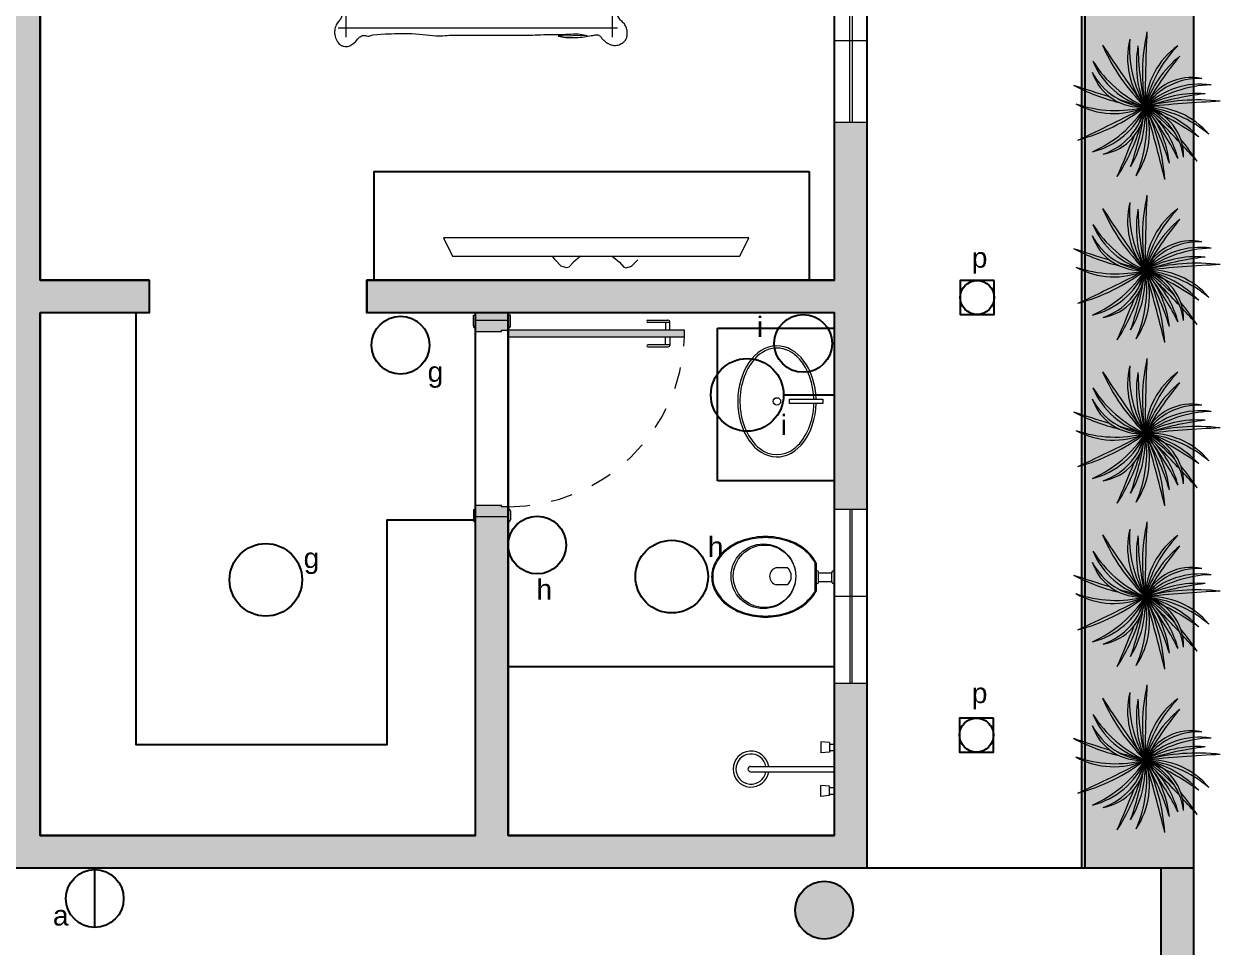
# Model space of a CAD drawing. Header units: inches. Extents: x 2 to 116, y 2 to 108.
# Drawn here: x 52.15 to 57.64, y 38.41 to 42.65 of the extents above; entities that cross this region are included whole.
import ezdxf

# ---------------------------------------------------------------- set-up
doc = ezdxf.new("R2010")
doc.units = ezdxf.units.IN
doc.header["$MEASUREMENT"] = 0
doc.linetypes.add('ACAD_ISO02W100', pattern=[15, 12, -3])
for name, color, linetype, lineweight in [('03.1 PAREDES', 250, 'Continuous', 25), ('04 ESQUADRIAS', 252, 'Continuous', 9), ('13 MOBÍLIA', 252, 'Continuous', 9), ('14 LOUÇAS - METAIS - BANCADAS', 252, 'Continuous', 9)]:
    doc.layers.add(name, color=color, linetype=linetype, lineweight=lineweight)
doc.layers.add('16.1 VEGETAÇÃO', color=7, linetype='Continuous', lineweight=9, true_color=0x87cb61)
for name, color, linetype in [('ILUMINAÇÃO', 10, 'Continuous'), ('INTERRUPTORES', 106, 'Continuous'), ('PLANTA TUGS_TUES', 7, 'Continuous')]:
    doc.layers.add(name, color=color, linetype=linetype)
doc.styles.get("Standard").update_dxf_attribs({"font": 'arial.ttf'})

# ---------------------------------------------------------------- blocks, each defined once
blk = doc.blocks.new('PORTA 80 MADEIRA')
at = {"layer": '04 ESQUADRIAS'}
for p, q in [((-0.875, 0.01), (-0.915, 0.01)), ((-0.035, 0), (-0.05, 0)), ((-0.05, 0), (-0.05, -0.12)), ((-0.025, 0.01), (0.025, 0.01)), ((0, -0.15), (0, 0)), ((0.025, 0), (0, 0)), ((0.025, 0.01), (0.025, 0)), ((-0.925, 0), (-0.9, 0)), ((-0.9, 0), (-0.9, -0.15)), ((-0.85, 0), (-0.865, 0)), ((-0.85, -0.12), (-0.85, 0)), ((-0.925, -0.15), (-0.9, -0.15)), ((-0.875, -0.16), (-0.915, -0.16)), ((-0.865, -0.15), (-0.855, -0.15)), ((-0.855, -0.15), (-0.855, -0.12)), ((-0.855, -0.12), (-0.85, -0.12)), ((-0.045, -0.15), (-0.075, -0.15)), ((-0.075, -0.15), (-0.075, -0.96)), ((-0.05, -0.12), (-0.045, -0.12)), ((-0.045, -0.12), (-0.045, -0.15)), ((-0.045, -0.96), (-0.045, -0.15)), ((-0.045, -0.15), (-0.035, -0.15)), ((-0.025, -0.16), (0.025, -0.16)), ((0.025, -0.15), (0, -0.15)), ((0.025, -0.16), (0.025, -0.15)), ((-0.1215, -0.7923), (-0.1215, -0.8836)), ((-0.1115, -0.8923), (-0.1115, -0.7923)), ((-0.0085, -0.8923), (-0.0085, -0.7923)), ((0.0015, -0.7923), (0.0015, -0.8836)), ((-0.1115, -0.8723), (-0.075, -0.8723)), ((-0.0085, -0.8723), (-0.045, -0.8723)), ((-0.075, -0.8923), (-0.115, -0.8923)), ((-0.045, -0.8923), (-0.005, -0.8923)), ((-0.075, -0.96), (-0.045, -0.96))]:
    blk.add_line(p, q, dxfattribs=at)
for centre, radius, start, end in [((-0.915, 0), 0.01, 90, 180), ((-0.875, 0), 0.01, 0, 90), ((-0.025, 0), 0.01, 90, 180), ((-0.915, -0.15), 0.01, 180, 270), ((-0.875, -0.15), 0.01, 270, 0), ((-0.025, -0.15), 0.01, 180, 270), ((-0.1165, -0.7923), 0.005, 0, 180), ((-0.0035, -0.7923), 0.005, 0, 180), ((-0.1115, -0.883), 0.01, 176.4764, 249.8079), ((-0.0085, -0.883), 0.01, 290.1921, 3.5236)]:
    blk.add_arc(centre, radius, start, end, dxfattribs=at)
at = {"layer": '04 ESQUADRIAS', "linetype": 'ACAD_ISO02W100', "ltscale": 0.005}
blk.add_arc((-0.045, -0.1506), 0.81, 179.9607, 267.8778, dxfattribs=at)
blk = doc.blocks.new('JANELA 150')
at = {"layer": '04 ESQUADRIAS'}
for p, q in [((0, 0.15), (1.5, 0.15)), ((0, 0), (0, 0.15)), ((0.375, 0), (0.375, 0.15)), ((0.75, 0), (0.75, 0.15)), ((1.125, 0), (1.125, 0.15)), ((1.5, 0.15), (1.5, 0)), ((0, 0.08), (1.5, 0.08)), ((1.5, 0.07), (0, 0.07)), ((1.5, 0), (0, 0))]:
    blk.add_line(p, q, dxfattribs=at)
blk = doc.blocks.new('JANELA 80')
at = {"layer": '04 ESQUADRIAS'}
for p, q in [((0, 0.15), (0, 0)), ((0, 0.15), (0, 0)), ((0.8, 0.15), (0, 0.15)), ((0.4, 0.15), (0.4, 0)), ((0.8, 0.15), (0.8, 0)), ((0.8, 0.15), (0.8, 0)), ((0.8, 0.08), (0, 0.08)), ((0, 0.07), (0.8, 0.07)), ((0, 0), (0.8, 0))]:
    blk.add_line(p, q, dxfattribs=at)
blk = doc.blocks.new('CAMA CASA')
at = {"layer": '13 MOBÍLIA'}
for p, q in [((-0.6117, 0.0381), (-0.6117, 2.0046)), ((0.6117, 0.0381), (0.6117, 2.0046)), ((-0.6374, 1.9636), (0.6467, 1.9636)), ((-0.6304, 0.4637), (0.6274, 1.1849)), ((-0.6304, 0.4412), (0.6467, 1.0432)), ((-0.5364, 0.4954), (-0.371, 0.4954)), ((-0.4702, 0.5335), (-0.0332, 0.5335)), ((-0.1662, 0.4954), (-0.1111, 0.4954)), ((0.0781, 0.5335), (0.1992, 0.5335)), ((0.3313, 0.5335), (0.6117, 0.5335)), ((-0.6498, 0.0381), (0.6498, 0.0381))]:
    blk.add_line(p, q, dxfattribs=at)
blk.add_lwpolyline([(0.6208, 0.0381), (0.622, 0.0644), (0.6226, 0.086), (0.6229, 0.1066), (0.623, 0.1263), (0.623, 0.1449), (0.6229, 0.1626), (0.6228, 0.1793), (0.6229, 0.1949), (0.623, 0.2095), (0.6234, 0.223), (0.6238, 0.2356), (0.6242, 0.2472), (0.6247, 0.2579), (0.6252, 0.2678), (0.6255, 0.2768), (0.6258, 0.285), (0.6259, 0.2925), (0.626, 0.2994), (0.6259, 0.3059), (0.6258, 0.312), (0.6257, 0.318), (0.6257, 0.324), (0.6257, 0.3301), (0.6258, 0.3365), (0.6261, 0.3434), (0.6264, 0.3507), (0.6268, 0.3584), (0.6272, 0.3665), (0.6274, 0.3749), (0.6275, 0.3836), (0.6273, 0.3927), (0.6269, 0.402), (0.6261, 0.4116), (0.6251, 0.4215), (0.6239, 0.4317), (0.6227, 0.4424), (0.6214, 0.4535), (0.6203, 0.4651), (0.6194, 0.4772), (0.6188, 0.49), (0.6186, 0.5034), (0.6187, 0.5173), (0.619, 0.5316), (0.6195, 0.5463), (0.62, 0.5611), (0.6205, 0.5759), (0.6209, 0.5907), (0.621, 0.6054), (0.6209, 0.6197), (0.6205, 0.6339), (0.62, 0.6479), (0.6195, 0.662), (0.619, 0.6761), (0.6187, 0.6905), (0.6186, 0.7051), (0.6188, 0.7202), (0.6194, 0.7357), (0.6203, 0.7516), (0.6215, 0.7678), (0.6227, 0.784), (0.624, 0.8003), (0.6253, 0.8165), (0.6265, 0.8324), (0.6274, 0.8479), (0.6281, 0.8629), (0.6285, 0.8774), (0.6288, 0.8913), (0.629, 0.9046), (0.6292, 0.9172), (0.6295, 0.929), (0.63, 0.9401), (0.6306, 0.9504), (0.6316, 0.9598), (0.6328, 0.9684), (0.6343, 0.9763), (0.636, 0.9834), (0.6379, 0.9899), (0.64, 0.9957), (0.6422, 1.001), (0.6446, 1.0056), (0.647, 1.0099), (0.6495, 1.0137), (0.652, 1.0175), (0.6544, 1.0212), (0.6567, 1.0252), (0.6588, 1.0295), (0.6607, 1.0344), (0.6623, 1.04), (0.6635, 1.0465), (0.6644, 1.0537), (0.6651, 1.0617), (0.6654, 1.0702), (0.6656, 1.0791), (0.6655, 1.0884), (0.6653, 1.098), (0.665, 1.1076), (0.6645, 1.1172), (0.6639, 1.1267), (0.6632, 1.136), (0.6623, 1.1448), (0.6612, 1.1531), (0.6598, 1.1608), (0.6583, 1.1677), (0.6564, 1.1736), (0.6542, 1.1785), (0.6519, 1.1826), (0.6493, 1.1861), (0.6467, 1.1892), (0.644, 1.1921), (0.6414, 1.1951), (0.6389, 1.1983), (0.6365, 1.202), (0.6345, 1.2064), (0.6326, 1.2114), (0.6311, 1.2169), (0.6298, 1.223), (0.6288, 1.2294), (0.628, 1.2361), (0.6276, 1.2431), (0.6274, 1.2503), (0.6276, 1.2576), (0.6279, 1.265), (0.6284, 1.2725), (0.6289, 1.28), (0.6294, 1.2877), (0.6297, 1.2954), (0.6298, 1.4344), (0.6296, 1.4422), (0.629, 1.4501), (0.6281, 1.6881), (0.627, 1.6962), (0.6259, 1.7045), (0.6248, 1.713), (0.6238, 1.7218), (0.623, 1.7309), (0.6226, 1.7404), (0.6226, 1.7502), (0.623, 1.7603), (0.6236, 1.7706), (0.6244, 1.7809), (0.6253, 1.7911), (0.6261, 1.841), (0.6269, 1.8506), (0.6274, 1.8598), (0.6277, 1.8683), (0.6278, 1.8763), (0.6278, 1.8837), (0.6278, 1.8905), (0.628, 1.8968), (0.6285, 1.9025), (0.6293, 1.9077), (0.6306, 1.9124), (0.6325, 1.9166), (0.6349, 1.9204), (0.6377, 1.924), (0.6407, 1.9275), (0.6439, 1.9311), (0.6471, 1.9348), (0.6502, 1.9389), (0.6532, 1.9435), (0.6558, 1.9486), (0.6581, 1.9542), (0.6601, 1.9603), (0.6615, 1.9668), (0.6626, 1.9735), (0.663, 1.9804), (0.663, 1.9874), (0.6623, 1.9945), (0.661, 2.0015), (0.659, 2.0083), (0.6565, 2.0149), (0.6534, 2.0211), (0.6499, 2.0269), (0.6458, 2.0322), (0.6414, 2.0368), (0.6365, 2.0406), (0.6314, 2.0436), (0.6259, 2.0458), (0.6203, 2.0472), (0.6146, 2.0479), (0.6088, 2.0479), (0.6032, 2.0473), (0.5978, 2.0461), (0.5926, 2.0444), (0.5877, 2.0421), (0.5832, 2.0394), (0.5789, 2.0364), (0.5749, 2.0331), (0.5712, 2.0296), (0.5676, 2.0259), (0.5642, 2.0223), (0.5609, 2.0186), (0.5577, 2.015), (0.5546, 2.0116), (0.5515, 2.0085), (0.5483, 2.0056), (0.545, 2.0031), (0.5416, 2.0009), (0.538, 1.9993), (0.5341, 1.9982), (0.5299, 1.9977), (0.5255, 1.9977), (0.5208, 1.9981), (0.5159, 1.9988), (0.5109, 1.9998), (0.5057, 2.0008), (0.4872, 1.9944), (0.4292, 1.9905), (0.4157, 1.9901), (0.4017, 1.9894), (0.3872, 1.9888), (0.3722, 1.9882), (0.3568, 1.9878), (0.341, 1.9877), (0.3247, 1.988), (0.308, 1.9889), (0.2912, 1.9901), (0.2744, 1.9917), (0.2578, 1.9934), (0.2418, 1.9951), (0.2264, 1.9966), (0.2119, 1.9979), (0.1986, 1.9987), (0.1866, 1.9991), (0.1756, 1.999), (0.1653, 1.9985), (0.1554, 1.9978), (0.1457, 1.9969), (0.1357, 1.996), (-0.2474, 1.9952), (-0.2587, 1.9945), (-0.2711, 1.994), (-0.2845, 1.9937), (-0.2985, 1.9935), (-0.3131, 1.9934), (-0.3279, 1.9934), (-0.3428, 1.9933), (-0.3575, 1.9932), (-0.3719, 1.9928), (-0.3857, 1.9924), (-0.3988, 1.9918), (-0.4114, 1.9912), (-0.4233, 1.9906), (-0.4346, 1.9903), (-0.4453, 1.9902), (-0.4553, 1.9905), (-0.4647, 1.9912), (-0.4734, 1.9925), (-0.4817, 1.9942), (-0.4896, 1.9961), (-0.4973, 1.9982), (-0.3649, 2.0003), (-0.3726, 2.0022), (-0.3806, 2.0039), (-0.389, 2.0052), (-0.3979, 2.0059), (-0.4453, 2.0062), (-0.4549, 2.006), (-0.4646, 2.0055), (-0.4742, 2.0046), (-0.4836, 2.0035), (-0.4926, 2.0023), (-0.5012, 2.0009), (-0.5091, 1.9995), (-0.5164, 1.9981), (-0.523, 1.9968), (-0.529, 1.9957), (-0.5345, 1.9948), (-0.5393, 1.9943), (-0.5436, 1.9941), (-0.5473, 1.9945), (-0.5504, 1.9953), (-0.5531, 1.9967), (-0.5555, 1.9984), (-0.5576, 2.0006), (-0.5596, 2.0029), (-0.5615, 2.0055), (-0.5634, 2.0083), (-0.5655, 2.0111), (-0.5679, 2.0139), (-0.5704, 2.0167), (-0.5733, 2.0195), (-0.5763, 2.0222), (-0.5796, 2.0249), (-0.5831, 2.0275), (-0.5868, 2.0301), (-0.5907, 2.0325), (-0.5948, 2.0349), (-0.5992, 2.0371), (-0.6036, 2.0391), (-0.6083, 2.0407), (-0.6131, 2.0421), (-0.618, 2.043), (-0.6231, 2.0434), (-0.6283, 2.0433), (-0.6335, 2.0426), (-0.6388, 2.0413), (-0.6441, 2.0396), (-0.6492, 2.0374), (-0.6541, 2.0349), (-0.6587, 2.032), (-0.663, 2.0289), (-0.6669, 2.0256), (-0.6703, 2.0221), (-0.6731, 2.0184), (-0.6756, 2.0145), (-0.6775, 2.0105), (-0.6791, 2.0062), (-0.6802, 2.0017), (-0.681, 1.9969), (-0.6814, 1.9918), (-0.6814, 1.9864), (-0.6811, 1.9808), (-0.6804, 1.9752), (-0.6793, 1.9695), (-0.6778, 1.9639), (-0.676, 1.9586), (-0.6738, 1.9535), (-0.6712, 1.9488), (-0.6682, 1.9446), (-0.6649, 1.9408), (-0.6613, 1.9372), (-0.6577, 1.9338), (-0.654, 1.9302), (-0.6504, 1.9266), (-0.647, 1.9226), (-0.6438, 1.9183), (-0.641, 1.9134), (-0.6385, 1.908), (-0.6363, 1.9023), (-0.6345, 1.8964), (-0.633, 1.8903), (-0.6318, 1.8842), (-0.631, 1.8781), (-0.6304, 1.8721), (-0.6302, 1.8664), (-0.6301, 1.8608), (-0.6303, 1.8551), (-0.6306, 1.8492), (-0.6309, 1.8431), (-0.6312, 1.7964), (-0.6314, 1.7892), (-0.6315, 1.7811), (-0.6314, 1.7722), (-0.6311, 1.7625), (-0.6307, 1.7521), (-0.6302, 1.741), (-0.6296, 1.7293), (-0.629, 1.7171), (-0.6284, 1.7045), (-0.6277, 1.6915), (-0.6272, 1.4483), (-0.6266, 1.435), (-0.6261, 1.2904), (-0.6255, 1.2772), (-0.625, 1.2641), (-0.6243, 1.2513), (-0.6237, 1.239), (-0.6229, 1.2273), (-0.6221, 1.2161), (-0.6212, 1.2054), (-0.6203, 1.1952), (-0.6195, 1.1852), (-0.6188, 1.1753), (-0.6183, 1.1655), (-0.618, 1.1554), (-0.6181, 1.1452), (-0.6184, 1.1345), (-0.6191, 1.1235), (-0.6199, 1.1122), (-0.6208, 1.1007), (-0.6217, 1.089), (-0.6225, 1.0772), (-0.6231, 1.0653), (-0.6234, 1.0534), (-0.6235, 1.0416), (-0.6233, 1.0297), (-0.6229, 1.018), (-0.6224, 1.0062), (-0.6219, 0.9944), (-0.6215, 0.9826), (-0.6213, 0.9708), (-0.6213, 0.959), (-0.6217, 0.9471), (-0.6223, 0.9352), (-0.6231, 0.9234), (-0.624, 0.9117), (-0.625, 0.9003), (-0.6259, 0.8891), (-0.6267, 0.8782), (-0.6272, 0.8677), (-0.6275, 0.8577), (-0.6275, 0.848), (-0.6274, 0.8385), (-0.6272, 0.8292), (-0.627, 0.8199), (-0.6269, 0.8105), (-0.6269, 0.8009), (-0.6272, 0.791), (-0.6277, 0.7808), (-0.6285, 0.7701), (-0.6294, 0.7592), (-0.6303, 0.7479), (-0.6311, 0.7363), (-0.6319, 0.7245), (-0.6324, 0.7125), (-0.6326, 0.7003), (-0.6324, 0.688), (-0.6319, 0.6756), (-0.6311, 0.6631), (-0.6302, 0.6507), (-0.6292, 0.6384), (-0.6283, 0.6262), (-0.6274, 0.6143), (-0.6267, 0.6027), (-0.6262, 0.5914), (-0.626, 0.5806), (-0.626, 0.5702), (-0.6263, 0.5605), (-0.6269, 0.5514), (-0.6278, 0.5431), (-0.629, 0.5357), (-0.6304, 0.5292), (-0.6322, 0.5236), (-0.6341, 0.5188), (-0.6362, 0.5147), (-0.6384, 0.5109), (-0.6405, 0.5072), (-0.6426, 0.5036), (-0.6444, 0.4997), (-0.646, 0.4954), (-0.6472, 0.4904), (-0.6481, 0.485), (-0.6486, 0.4792), (-0.6489, 0.4733), (-0.6487, 0.4673), (-0.6483, 0.4615), (-0.6476, 0.4559), (-0.6465, 0.4508), (-0.6452, 0.4463), (-0.6436, 0.4422), (-0.6418, 0.4385), (-0.6399, 0.4351), (-0.638, 0.4317), (-0.6361, 0.4284), (-0.6343, 0.425), (-0.6326, 0.4213), (-0.6311, 0.4173), (-0.6297, 0.4131), (-0.6286, 0.4086), (-0.6276, 0.4039), (-0.6268, 0.3992), (-0.6261, 0.3945), (-0.6255, 0.3899), (-0.6251, 0.3854), (-0.6247, 0.381), (-0.6244, 0.3768), (-0.6243, 0.3725), (-0.6242, 0.3682), (-0.6242, 0.3637), (-0.6242, 0.3588), (-0.6243, 0.3536), (-0.6245, 0.3478), (-0.6247, 0.3415), (-0.625, 0.3347), (-0.6252, 0.3275), (-0.6254, 0.3201), (-0.6255, 0.3126), (-0.6255, 0.305), (-0.6254, 0.2976), (-0.6251, 0.2904), (-0.6246, 0.2835), (-0.6239, 0.2769), (-0.6232, 0.2703), (-0.6224, 0.2638), (-0.6217, 0.2572), (-0.6211, 0.2504), (-0.6205, 0.2433), (-0.6202, 0.2357), (-0.6201, 0.2275), (-0.6202, 0.2189), (-0.6205, 0.2098), (-0.6208, 0.2002), (-0.6211, 0.1903), (-0.6213, 0.18), (-0.6214, 0.1693), (-0.6213, 0.1584), (-0.621, 0.1472), (-0.6206, 0.1353), (-0.6204, 0.1227), (-0.6204, 0.1088), (-0.6209, 0.0935), (-0.6221, 0.0764), (-0.6242, 0.0572), (-0.6268, 0.0381)], dxfattribs=at)
blk.add_lwpolyline([(-0.6498, 0.0343), (0.6498, 0.0343), (0.6498, 0), (-0.6498, 0)], close=True, dxfattribs=at)
for centre, radius, start, end in [((0.0816, 0.2304), 0.3241, 84.7771, 135.4716), ((-0.2382, 0.2322), 0.4368, 0.9424, 49.2605), ((-0.2395, -0.0542), 0.565, 80.9394, 115.2191), ((0.3182, 0.4618), 0.4947, 175.8503, 208.9544), ((-0.5753, 0.2667), 0.4687, 350.8023, 31.3458), ((-0.5504, 0.0735), 0.7669, 13.5374, 38.3047), ((0.3013, 0.4093), 0.1607, 123.2965, 166.3151), ((0.4132, 0.3656), 0.2663, 138.0364, 167.0612), ((0.2359, 0.1126), 0.4316, 44.7003, 92.7411), ((-0.116, 0.3077), 0.3846, 153.4974, 200.6974), ((0.2013, 0.334), 0.3424, 326.5488, 18.5476), ((-0.3174, 0.2002), 0.2916, 146.1664, 212.49), ((-0.0991, 0.1919), 0.4965, 162.8591, 196.0737), ((-0.9723, 2.404), 2.1048, 280.3761, 283.0252), ((-0.4829, 0.1444), 0.214, 93.88, 115.0677), ((-0.1573, 0.4116), 0.1863, 199.1658, 281.9587), ((0.1677, 0.4979), 0.2468, 216.7145, 276.3727), ((-0.1864, 0.352), 0.1561, 206.1579, 305.8329), ((-0.2103, 0.3587), 0.2423, 300.2878, 344.5982), ((0.1483, 0.5279), 0.2837, 238.7367, 281.3333), ((-0.0451, 0.1166), 0.615, 353.9952, 17.4159), ((0.0423, 0.1436), 0.5341, 351.2567, 20.077), ((-0.447, 0.3472), 0.1713, 256.5097, 332.2958), ((1.2692, 0.2449), 1.1307, 179.9478, 189.6198), ((-1.2891, 0.0516), 1.4495, 359.6041, 7.7069), ((0.2894, 0.4724), 0.2647, 239.7476, 286.634), ((0.2691, 0.6305), 0.3979, 255.1366, 290.1108), ((0.4605, 0.3983), 0.2317, 227.1299, 284.2763), ((1.9229, 0.045), 2.185, 175.6146, 179.8937), ((-1.3777, 0.2076), 1.129, 352.4467, 0.0606), ((-0.0711, 0.2283), 0.0806, 201.6793, 257.8243), ((-0.2941, 3.5194), 3.473, 265.1028, 277.3599), ((-0.4276, 0.7277), 0.6895, 257.553, 284.1939), ((0.3131, 2.5976), 2.5401, 266.3241, 276.0974), ((0.3418, 1.3791), 1.3363, 261.94, 279.8398)]:
    blk.add_arc(centre, radius, start, end, dxfattribs=at)
blk = doc.blocks.new("TV 58''")
at = {"layer": '13 MOBÍLIA'}
for p, q in [((-0.163, -0.0171), (-0.1909, -0.0457)), ((-0.1381, -0.0088), (-0.163, -0.0171)), ((-0.1268, -0.0118), (-0.1381, -0.0088)), ((-0.1064, -0.0352), (-0.1268, -0.0118)), ((-0.0734, -0.062), (-0.1064, -0.0352)), ((0.0716, -0.062), (0.1046, -0.0352)), ((0.1046, -0.0352), (0.125, -0.0118)), ((0.125, -0.0118), (0.1363, -0.0088)), ((0.1363, -0.0088), (0.1612, -0.0171)), ((0.1612, -0.0171), (0.1891, -0.0457)), ((0.1891, -0.0457), (0.2011, -0.062)), ((-0.6595, -0.062), (-0.702, -0.1474)), ((0.6595, -0.062), (-0.6595, -0.062)), ((0.7016, -0.1474), (0.6595, -0.062)), ((-0.702, -0.1474), (0.7016, -0.1474))]:
    blk.add_line(p, q, dxfattribs=at)
blk = doc.blocks.new('VASO SANITARIO')
at = {"layer": '14 LOUÇAS - METAIS - BANCADAS'}
for p, q in [((-0.036, 0.2155), (-0.036, 0.2635)), ((-0.036, 0.2155), (-0.036, 0.2635)), ((0.044, 0.2635), (0.044, 0.2155)), ((0.044, 0.2635), (0.044, 0.2155)), ((-0.0633, 0.08), (0.0633, 0.08)), ((-0.0628, 0.0855), (0.063, 0.0855)), ((-0.02, 0.07), (0.02, 0.07)), ((-0.02, 0.07), (-0.02, 0.01)), ((0.02, 0.07), (0.02, 0.01)), ((-0.02, 0.01), (0.02, 0.01))]:
    blk.add_line(p, q, dxfattribs=at)
for points in [[(0.0633, 0.08, 0.01216), (0.0693, 0.0832, 0.106149), (0.1323, 0.1382, 0.085506), (0.1717, 0.2158, 0.075048), (0.1865, 0.3136, 0.075048), (0.1717, 0.4115, 0.085506), (0.1323, 0.489, 0.106149), (0.0693, 0.5441, 0.127424), (0.0015, 0.5617, 0.127424), (-0.0663, 0.5441, 0.106149), (-0.1293, 0.489, 0.085506), (-0.1688, 0.4115, 0.075048), (-0.1835, 0.3136)], [(0.063, 0.0855, 0.008048), (0.0669, 0.0875, 0.106149), (0.1283, 0.1412, 0.085506), (0.1669, 0.2173, 0.075048), (0.1815, 0.3136, 0.075048), (0.1669, 0.41, 0.085506), (0.1283, 0.486, 0.106149), (0.0669, 0.5397, 0.127424), (0.0015, 0.5567, 0.127424), (-0.0639, 0.5397, 0.106149), (-0.1253, 0.486, 0.085506), (-0.164, 0.41, 0.075048), (-0.1785, 0.3136)], [(-0.1835, 0.3136, 0.075048), (-0.1688, 0.2158, 0.085506), (-0.1293, 0.1382, 0.10416), (-0.0633, 0.08, 0.10416)], [(-0.1785, 0.3136, 0.075048), (-0.164, 0.2173, 0.085506), (-0.1253, 0.1412, 0.101413), (-0.0628, 0.0855, 0.101413)]]:
    blk.add_lwpolyline(points, format="xyb", dxfattribs=at)
for centre, radius in [((0.004, 0.3237), 0.1485), ((0.004, 0.3187), 0.1435)]:
    blk.add_circle(centre, radius, dxfattribs=at)
for centre, radius, start, end in [((0.004, 0.2545), 0.041, 12.6804, 167.3196), ((0.004, 0.2545), 0.041, 12.6804, 167.3196), ((0.004, 0.2455), 0.05, 216.8699, 323.1301), ((0.004, 0.2455), 0.05, 216.8699, 323.1301), ((-0.02, 0.08), 0.01, 180, 270), ((0.02, 0.08), 0.01, 270, 360), ((-0.02, 0), 0.01, 90, 180), ((0.02, 0), 0.01, 360, 90)]:
    blk.add_arc(centre, radius, start, end, dxfattribs=at)
blk = doc.blocks.new('CUBA COMUM BANH. GRANDE')
at = {"layer": '14 LOUÇAS - METAIS - BANCADAS'}
for p, q in [((-0.2076, -0.0097), (-0.2076, 0.0097)), ((-0.2076, 0.0097), (-0.054, 0.0097)), ((-0.054, 0.0097), (-0.054, -0.0097)), ((-0.054, -0.0097), (-0.2076, -0.0097))]:
    blk.add_line(p, q, dxfattribs=at)
blk.add_circle((-0.2652, 0), 0.017, dxfattribs=at)
blk.add_ellipse((-0.2652, 0), major_axis=(0, -0.255), ratio=0.705882, start_param=1.608774, end_param=7.816004, dxfattribs=at)
blk.add_open_spline([(-0.0955, 0.0097), (-0.0978, 0.08), (-0.1219, 0.1488), (-0.1901, 0.2265), (-0.2278, 0.245), (-0.2652, 0.245), (-0.3018, 0.245), (-0.3386, 0.2273), (-0.413, 0.1453), (-0.4393, 0.0617), (-0.4301, -0.1012), (-0.3947, -0.1775), (-0.2967, -0.2538), (-0.2364, -0.2544), (-0.1376, -0.1804), (-0.1015, -0.1049), (-0.0957, -0.0189), (-0.0955, -0.0143), (-0.0954, -0.0097)], degree=3, knots=[4.751655, 4.751655, 4.751655, 4.751655, 5.606074, 5.606074, 6.283185, 6.283185, 6.283185, 6.944976, 6.944976, 7.933832, 7.933832, 8.922689, 8.922689, 9.911546, 9.911546, 10.900403, 10.900403, 10.956555, 10.956555, 10.956555, 10.956555], dxfattribs=at)
blk = doc.blocks.new('CHUVEIRO AF E AQ')
at = {"layer": '14 LOUÇAS - METAIS - BANCADAS'}
for p, q in [((-0.0122, 0.38), (-0.0122, 0)), ((0.0122, 0.38), (0.0122, 0)), ((-0.1252, 0.0574), (-0.0754, 0.0575)), ((-0.1218, 0.0175), (-0.1252, 0.0574)), ((-0.0782, 0.0175), (-0.0754, 0.0575)), ((0.0782, 0.0175), (0.0754, 0.0575)), ((0.1252, 0.0574), (0.0754, 0.0575)), ((0.1218, 0.0175), (0.1252, 0.0574)), ((-0.1218, 0.0175), (-0.0782, 0.0175)), ((-0.115, 0.0175), (-0.115, 0.0004)), ((-0.085, 0.0175), (-0.085, 0.0004)), ((0.1218, 0.0175), (0.0782, 0.0175)), ((0.085, 0.0175), (0.085, 0.0004)), ((0.115, 0.0175), (0.115, 0.0004))]:
    blk.add_line(p, q, dxfattribs=at)
for centre, radius, start, end in [((0, 0.3778), 0.0825, 278.4801, 261.5199), ((0, 0.3778), 0.0693, 280.118, 259.882), ((0, 0.38), 0.0122, 0, 180)]:
    blk.add_arc(centre, radius, start, end, dxfattribs=at)
blk = doc.blocks.new('VEGETAÇAO 02')
at = {"layer": '16.1 VEGETAÇÃO'}
blk.add_circle((0, 0), 0.000151, dxfattribs=at)
for centre, radius, start, end in [((0.8912, 0.1519), 0.904, 167.682, 189.6659), ((6.3753, 0.0256), 6.3754, 177.12996, 180.22861), ((0.6318, 0.6464), 0.9039, 203.6596, 225.6474), ((5.1441, 3.7661), 6.3754, 213.1083, 216.20694), ((0.2754, 0.2267), 0.3567, 166.3855, 219.4367), ((0.483, 0.2743), 0.5554, 176.2495, 209.5814), ((0.4476, 0.1954), 0.4884, 170.0574, 203.5585), ((1.3855, 0.3075), 1.4192, 181.1217, 192.5058), ((0.3566, -0.0098), 0.3567, 125.3579, 178.4092), ((0.5444, -0.1101), 0.5554, 135.2219, 168.5539), ((0.4659, -0.1465), 0.4884, 129.0298, 162.531), ((1.2471, -0.6775), 1.4192, 140.0941, 151.4783), ((0.0897, 0.3452), 0.3567, 202.3638, 255.4151), ((0.2297, 0.5057), 0.5554, 212.2278, 245.5598), ((-0.0224, 0.232), 0.2329, 198.2991, 275.5394), ((0.0202, 0.297), 0.2977, 207.6507, 266.0762), ((0.2115, -0.0984), 0.2332, 77.936, 155.0117), ((0.246, -0.1677), 0.2977, 87.265, 145.6907), ((0.0918, 0.8992), 0.9039, 242.1737, 256.451), ((1.6799, 6.1501), 6.3754, 251.62238, 253.18732), ((0.2525, -0.252), 0.3567, 81.9782, 135.0296), ((0.3201, -0.4539), 0.5554, 91.8422, 125.1743), ((0.238, -0.4265), 0.4884, 85.6501, 119.1514), ((0.441, -1.349), 1.4192, 96.7144, 108.0986), ((-0.1448, 0.326), 0.3567, 240.8779, 293.9291), ((-0.1352, 0.5387), 0.5554, 250.7419, 284.0738), ((1.6799, 6.1501), 6.3754, 253.6156, 254.72102), ((0.1909, 0.2285), 0.2977, 216.81, 230.0978), ((0.0918, 0.8992), 0.9039, 262.272, 264.1614), ((4.8263, -4.1656), 6.3754, 138.56552, 139.20101), ((0.2381, -0.872), 0.9039, 83.274, 105.2619), ((0.6468, -6.3425), 6.3754, 92.72266, 95.82132), ((0.0205, -0.3561), 0.3567, 40.2209, 93.2725), ((-0.546, 0.7203), 0.9039, 285.164, 307.1518), ((-2.9648, 5.644), 6.3754, 294.61269, 297.71133), ((-0.3282, 0.1397), 0.3567, 283.8682, 336.9196), ((-0.4662, 0.3019), 0.5554, 293.7322, 327.0642), ((-0.2908, 0.0639), 0.2977, 289.1551, 347.5807), ((-0.2329, 0.0125), 0.2332, 279.826, 356.9018), ((-0.4877, -0.0257), 0.4884, 329.5013, 3.0026), ((-1.4053, 0.1986), 1.4192, 340.5657, 350.0002), ((-0.3374, -0.1156), 0.3567, 325.8294, 18.8809), ((-0.5485, -0.0873), 0.5554, 335.6934, 9.0255), ((-5.9784, 2.2146), 6.3754, 338.8993, 339.67256), ((-6.1066, -1.8314), 6.3754, 13.59432, 16.69298), ((-0.3194, -0.3696), 0.4884, 49.0059, 49.153), ((-0.0567, -0.2262), 0.2332, 358.8077, 75.8836), ((-0.0635, -0.5518), 0.5554, 50.0849, 83.4171), ((-0.1064, -0.4767), 0.4884, 43.8928, 77.3942), ((-0.1183, -0.2732), 0.2977, 8.1367, 66.5625), ((-0.3739, -0.3142), 0.4884, 6.5217, 40.0231), ((-1.2416, -0.6875), 1.4192, 17.5861, 28.9702), ((-0.8114, -0.3983), 0.9039, 4.1457, 26.1335), ((-0.5694, -1.3), 1.4192, 54.9572, 66.3414), ((-0.5231, -0.7372), 0.9039, 43.1496, 54.6316), ((-4.4929, -4.5232), 6.3754, 43.15153, 45.1911), ((-1.1194, -0.8773), 1.4221, 26.7217, 35.9709), ((-0.3194, -0.3696), 0.4884, 15.6515, 40.72), ((-0.8876, 0.1706), 0.9039, 327.1252, 343.7246), ((-5.9784, 2.2146), 6.3754, 336.57392, 338.38477), ((-0.5231, -0.7372), 0.9039, 32.6438, 40.585), ((-4.4929, -4.5232), 6.3754, 42.09245, 42.98121)]:
    blk.add_arc(centre, radius, start, end, dxfattribs=at)
blk = doc.blocks.new('Iluminação Piso')
at = {"layer": 'ILUMINAÇÃO'}
blk.add_lwpolyline([(59.8357, 10.3319), (59.6795, 10.3322), (59.6795, 10.1758), (59.8357, 10.1755)], close=True, dxfattribs=at)
blk.add_circle((59.7577, 10.2542), 0.0781, dxfattribs=at)
blk = doc.blocks.new('Interruptor Paralelo')
at = {"transparency": 33554595}
h = blk.add_hatch(color=256, dxfattribs=at)
h.dxf.hatch_style = 1
h.paths.add_polyline_path([(59.132, 10.8454, 1), (59.3974, 10.8454, 1)])
at = {"layer": 'INTERRUPTORES', "color": 3}
blk.add_circle((59.2647, 10.8454), 0.1327, dxfattribs=at)
blk = doc.blocks.new('Interruptor Simples')
at = {"layer": 'INTERRUPTORES', "color": 3}
blk.add_circle((60.1532, 11.4584), 0.1327, dxfattribs=at)
blk = doc.blocks.new('Interruptor 2 sessões')
at = {"layer": 'INTERRUPTORES'}
blk.add_line((59.253, 11.5804), (59.253, 11.8458), dxfattribs=at)
at = {"layer": 'INTERRUPTORES', "color": 3}
blk.add_circle((59.253, 11.7131), 0.1327, dxfattribs=at)

msp = doc.modelspace()

# ---------------------------------------------------------------- hatches: boundary and pattern name
at = {"layer": '03.1 PAREDES', "true_color": 0xe29d6e}
h = msp.add_hatch(color=33, dxfattribs=at)
h.dxf.hatch_style = 1
h.paths.add_polyline_path([(54.2201, 41.2832), (54.2201, 41.2332), (54.3401, 41.2332), (54.3401, 41.2382), (54.3701, 41.2382), (54.3701, 41.2482), (54.3701, 41.2832)])
h.paths.add_polyline_path([(55.1801, 41.2382), (54.3701, 41.2382), (54.3701, 41.2082), (55.1801, 41.2082)])
h.paths.add_polyline_path([(54.3701, 40.4282), (54.3401, 40.4282), (54.3401, 40.4332), (54.2201, 40.4332), (54.2201, 40.3832), (54.3701, 40.3832)])
at = {"layer": 'PLANTA TUGS_TUES'}
h = msp.add_hatch(dxfattribs=at)
h.set_pattern_fill('GRASS', color=256, scale=0.0075)
h.set_pattern_definition([(90, (1912.17976, 1251.15439), (-0.134703842, 0.134703842), [0.03571875, -0.233688934]), (45, (1912.17976, 1251.15439), (-0.134703842, 0.134703842), [0.03571875, -0.15478125]), (135, (1912.17976, 1251.15439), (-0.134703842, -0.134703842), [0.03571875, -0.15478125])])
h.paths.add_polyline_path([(57.0054, 50.7682), (57.5201, 50.7682), (57.5201, 38.7682), (57.0054, 38.7682)])
h = msp.add_hatch(color=256, dxfattribs=at)
h.dxf.hatch_style = 1
h.paths.add_polyline_path([(52.2201, 44.8432), (52.0701, 44.8432), (52.0701, 38.9182), (52.2201, 38.9182)])
h.paths.add_polyline_path([(52.2301, 46.2082), (52.2201, 46.2082), (52.2201, 46.2182), (52.0701, 46.2182), (52.0701, 46.2082), (52.0601, 46.2082), (52.0601, 45.9682), (52.0701, 45.9682), (52.0701, 45.9432), (52.2201, 45.9432), (52.2201, 45.9682), (52.2301, 45.9682)])
h.paths.add_polyline_path([(53.2201, 46.3682), (53.1451, 46.3682), (53.1451, 46.2182), (53.1701, 46.2182), (53.2201, 46.2182)])
h.paths.add_polyline_path([(53.3701, 46.2082), (53.3701, 46.2182), (53.2201, 46.2182), (53.2201, 46.1832), (53.3701, 46.1832)])
h.paths.add_polyline_path([(55.8701, 46.3682), (53.2201, 46.3682), (53.2201, 46.2182), (55.8701, 46.2182)])
h = msp.add_hatch(color=256, dxfattribs=at)
h.dxf.hatch_style = 1
h.paths.add_polyline_path([(56.0201, 42.1924), (55.8701, 42.1924), (55.8701, 40.4154), (56.0201, 40.4154)])
h = msp.add_hatch(color=256, dxfattribs=at)
h.dxf.hatch_style = 1
h.paths.add_polyline_path([(52.7201, 41.4682), (52.2201, 41.4682), (52.2201, 41.3182), (52.7201, 41.3182)])
h = msp.add_hatch(color=256, dxfattribs=at)
h.dxf.hatch_style = 1
h.paths.add_polyline_path([(54.3701, 41.3082), (54.3701, 41.3182), (54.2201, 41.3182), (54.2201, 41.2832), (54.3701, 41.2832)])
h.paths.add_polyline_path([(55.8701, 41.4682), (53.7201, 41.4682), (53.7201, 41.3182), (55.8701, 41.3182)])
at = {"layer": 'PLANTA TUGS_TUES', "true_color": 0xe29d6e}
h = msp.add_hatch(color=33, dxfattribs=at)
h.dxf.hatch_style = 1
h.paths.add_polyline_path([(54.2201, 41.2832), (54.2201, 41.2332), (54.3401, 41.2332), (54.3401, 41.2382), (54.3701, 41.2382), (54.3701, 41.2482), (54.3701, 41.2832)])
h = msp.add_hatch(color=33, dxfattribs=at)
h.dxf.hatch_style = 1
h.paths.add_polyline_path([(54.2201, 41.2832), (54.2201, 41.2332), (54.3401, 41.2332), (54.3401, 41.2382), (54.3701, 41.2382), (54.3701, 41.2482), (54.3701, 41.2832)])
h.paths.add_polyline_path([(55.1801, 41.2382), (54.3701, 41.2382), (54.3701, 41.2082), (55.1801, 41.2082)])
h.paths.add_polyline_path([(54.3701, 40.4282), (54.3401, 40.4282), (54.3401, 40.4332), (54.2201, 40.4332), (54.2201, 40.3832), (54.3701, 40.3832)])
h = msp.add_hatch(color=33, dxfattribs=at)
h.dxf.hatch_style = 1
h.paths.add_polyline_path([(55.1801, 41.2382), (54.3701, 41.2382), (54.3701, 41.2082), (55.1801, 41.2082)])
h = msp.add_hatch(color=33, dxfattribs=at)
h.dxf.hatch_style = 1
h.paths.add_polyline_path([(54.3701, 40.4282), (54.3401, 40.4282), (54.3401, 40.4332), (54.2201, 40.4332), (54.2201, 40.3832), (54.3701, 40.3832)])
at = {"layer": 'PLANTA TUGS_TUES'}
h = msp.add_hatch(color=256, dxfattribs=at)
h.dxf.hatch_style = 1
h.paths.add_polyline_path([(54.3701, 40.3832), (54.2201, 40.3832), (54.2201, 38.9182), (54.3701, 38.9182)])
h = msp.add_hatch(color=256, dxfattribs=at)
h.dxf.hatch_style = 1
h.paths.add_polyline_path([(56.0201, 39.6154), (55.8701, 39.6154), (55.8701, 38.9182), (56.0201, 38.9182)])
h = msp.add_hatch(color=256, dxfattribs=at)
h.dxf.hatch_style = 1
h.paths.add_polyline_path([(56.0201, 38.9102), (56.0201, 38.9182), (52.0451, 38.9182), (52.0451, 38.7682), (52.0701, 38.7682), (52.9826, 38.7682), (56.0201, 38.7682)])
h = msp.add_hatch(color=256, dxfattribs=at)
h.dxf.hatch_style = 1
h.paths.add_polyline_path([(57.5201, 38.7682), (57.3701, 38.7682), (57.3701, 34.2682), (57.5201, 34.2682)])

# ---------------------------------------------------------------- linework, layer by layer
for p, q in [((57.0201, 50.7682), (57.0201, 38.7682)), ((56.0201, 38.9182), (56.0201, 38.9182)), ((57.3701, 34.2682), (57.3701, 38.7682))]:
    msp.add_line(p, q)
for points in [[(57.5201, 52.7682), (47.5201, 52.7682), (47.5201, 30.2682), (57.5201, 30.2682)], [(55.8701, 38.9182), (55.8701, 41.3182), (54.3701, 41.3182), (54.3701, 38.9182)]]:
    msp.add_lwpolyline(points, close=True)
for points in [[(56.0201, 38.7682), (56.0201, 49.7182), (52.0701, 49.7182), (52.0701, 46.3682), (47.5201, 46.3682)], [(52.2201, 44.9032), (52.2201, 41.4682), (52.7201, 41.4682), (52.7201, 41.3182), (52.2201, 41.3182), (52.2201, 38.9182), (54.2201, 38.9182), (54.2201, 41.3182), (53.7201, 41.3182), (53.7201, 41.4682), (55.8701, 41.4682), (55.8701, 44.6682), (52.2201, 44.6682)], [(52.6597, 41.3182), (52.6597, 39.3355), (53.8144, 39.3355), (53.8144, 40.3682), (54.2101, 40.3682)], [(57.5201, 38.7682), (47.5201, 38.7682)]]:
    msp.add_lwpolyline(points)
at = {"layer": 'ILUMINAÇÃO', "color": 6}
msp.add_line((55.6354, 40.9417), (55.8651, 40.9417), dxfattribs=at)
at = {"layer": 'ILUMINAÇÃO'}
for centre in [(55.4685, 40.9417), (53.2567, 40.0922), (55.1214, 40.1068)]:
    msp.add_circle(centre, 0.1669, dxfattribs=at)
at = {"layer": 'PLANTA TUGS_TUES'}
for p, q in [((57.5201, 32.7682), (57.5201, 52.7682)), ((57.5201, 32.7682), (57.5201, 52.7682)), ((57.0054, 38.7682), (57.0054, 50.7682)), ((56.0201, 38.7682), (56.0201, 49.7182)), ((56.0201, 38.7682), (56.0201, 49.7182)), ((52.2201, 41.4682), (52.2201, 44.9032)), ((52.2201, 41.4682), (52.2201, 44.8932)), ((55.8701, 41.4682), (55.8701, 44.6682)), ((55.8701, 41.4682), (55.8701, 44.6682)), ((53.7524, 41.9682), (55.7524, 41.9682)), ((53.7524, 41.9682), (53.7524, 41.4682)), ((55.7524, 41.9682), (55.7524, 41.4682)), ((52.2201, 41.4682), (52.7201, 41.4682)), ((52.7201, 41.4682), (52.2201, 41.4682)), ((52.7201, 41.4682), (52.7201, 41.3182)), ((52.7201, 41.4682), (52.7201, 41.3182)), ((55.8701, 41.4682), (53.7201, 41.4682)), ((53.7201, 41.4682), (53.7201, 41.3182)), ((55.8701, 41.4682), (53.7201, 41.4682)), ((53.7201, 41.4682), (53.7201, 41.3182)), ((52.2201, 38.9182), (52.2201, 41.3182)), ((52.7201, 41.3182), (52.2201, 41.3182)), ((52.2201, 38.9182), (52.2201, 41.3182)), ((52.7201, 41.3182), (52.2201, 41.3182)), ((52.6597, 41.3182), (52.6597, 39.3355)), ((52.6597, 41.3182), (52.6597, 39.3355)), ((55.8701, 41.3182), (53.7201, 41.3182)), ((54.2201, 41.3182), (53.7201, 41.3182)), ((54.2201, 38.9182), (54.2201, 41.3182)), ((54.2201, 38.9182), (54.2201, 41.3182)), ((54.3701, 38.9182), (54.3701, 41.3182)), ((54.3701, 38.9182), (54.3701, 41.3182)), ((55.8701, 41.3182), (54.3701, 41.3182)), ((55.8701, 38.9182), (55.8701, 41.3182)), ((55.8701, 38.9182), (55.8701, 41.3182)), ((55.3314, 40.5466), (55.3314, 41.2482)), ((55.3314, 41.2482), (55.8701, 41.2482)), ((55.8701, 40.5466), (55.3314, 40.5466)), ((53.8144, 39.3355), (53.8144, 40.3682)), ((53.8144, 40.3682), (54.2101, 40.3682)), ((53.8144, 39.3355), (53.8144, 40.3682)), ((53.8144, 40.3682), (54.2101, 40.3682)), ((54.3701, 39.6943), (55.8701, 39.6943)), ((52.6597, 39.3355), (53.8144, 39.3355)), ((52.6597, 39.3355), (53.8144, 39.3355)), ((54.2201, 38.9182), (52.2201, 38.9182)), ((52.2201, 38.9182), (54.2201, 38.9182)), ((55.8701, 38.9182), (54.3701, 38.9182)), ((55.8701, 38.9182), (54.3701, 38.9182)), ((56.0201, 38.9182), (56.0201, 38.9182)), ((57.5201, 38.7682), (47.5201, 38.7682)), ((57.5201, 38.7682), (47.5201, 38.7682)), ((57.3701, 34.2682), (57.3701, 38.7682)), ((57.3701, 34.2682), (57.3701, 38.7682))]:
    msp.add_line(p, q, dxfattribs=at)

# ---------------------------------------------------------------- block references
at = {"layer": '04 ESQUADRIAS', "rotation": 89.99999999999999}
msp.add_blockref('PORTA 80 MADEIRA', (54.2201, 41.2832), dxfattribs=at)
at = {"layer": 'ILUMINAÇÃO'}
for p in [(-3.2326, 31.1349), (-3.2357, 29.1249)]:
    msp.add_blockref('Iluminação Piso', p, dxfattribs=at)
at = {"layer": 'INTERRUPTORES'}
for name, p in [('Interruptor Simples', (-6.2777, 29.7117)), ('Interruptor Simples', (-4.4277, 29.7195)), ('Interruptor Simples', (-5.6498, 28.7936)), ('Interruptor 2 sessões', (-6.7823, 26.9152)), ('Interruptor Paralelo', (-3.4427, 27.7294))]:
    msp.add_blockref(name, p, dxfattribs=at)
at = {"layer": 'PLANTA TUGS_TUES'}
for name, p, rotation in [('CAMA CASA', (54.2356, 44.5897), 179.9999999999993), ('JANELA 150', (56.0201, 42.1924), 89.99999999999999), ("TV 58''", (54.7744, 41.5163), 179.9999999999993), ('PORTA 80 MADEIRA', (54.2201, 41.2832), 89.99999999999999), ('PORTA 80 MADEIRA', (54.2201, 41.2832), 89.99999999999999), ('JANELA 80', (55.8701, 40.4154), 270), ('VASO SANITARIO', (55.8665, 40.1045), 90.00000000000001), ('CHUVEIRO AF E AQ', (55.8637, 39.2229), 90.00000000000001)]:
    msp.add_blockref(name, p, dxfattribs=dict(at, rotation=rotation))
for name, p in [('VEGETAÇAO 02', (57.297, 42.2644)), ('VEGETAÇAO 02', (57.297, 41.5144)), ('CUBA COMUM BANH. GRANDE', (55.8701, 40.9118)), ('VEGETAÇAO 02', (57.297, 40.7644)), ('VEGETAÇAO 02', (57.297, 40.0144)), ('VEGETAÇAO 02', (57.297, 39.2644))]:
    msp.add_blockref(name, p, dxfattribs=at)

# ---------------------------------------------------------------- texts
at = {"layer": 'ILUMINAÇÃO', "char_height": 0.0928, "attachment_point": 1}
for s, insert in [('p', (56.5, 41.6186)), ('i', (55.6218, 40.85)), ('h', (55.2871, 40.2898)), ('g', (53.4303, 40.239)), ('p', (56.5, 39.6186))]:
    msp.add_mtext_dynamic_manual_height_columns(s, width=0.092805, gutter_width=0.464, heights=[0.0564], dxfattribs=dict(at, insert=insert))
at = {"layer": 'INTERRUPTORES', "char_height": 0.0928, "attachment_point": 1}
for s, insert in [('i', (55.5128, 41.3009)), ('g', (54, 41.0943)), ('h', (54.5, 40.0943)), ('a', (52.2784, 38.5974))]:
    msp.add_mtext_dynamic_manual_height_columns(s, width=0.092805, gutter_width=0.464, heights=[0.0564], dxfattribs=dict(at, insert=insert))

doc.saveas('drawing.dxf')
